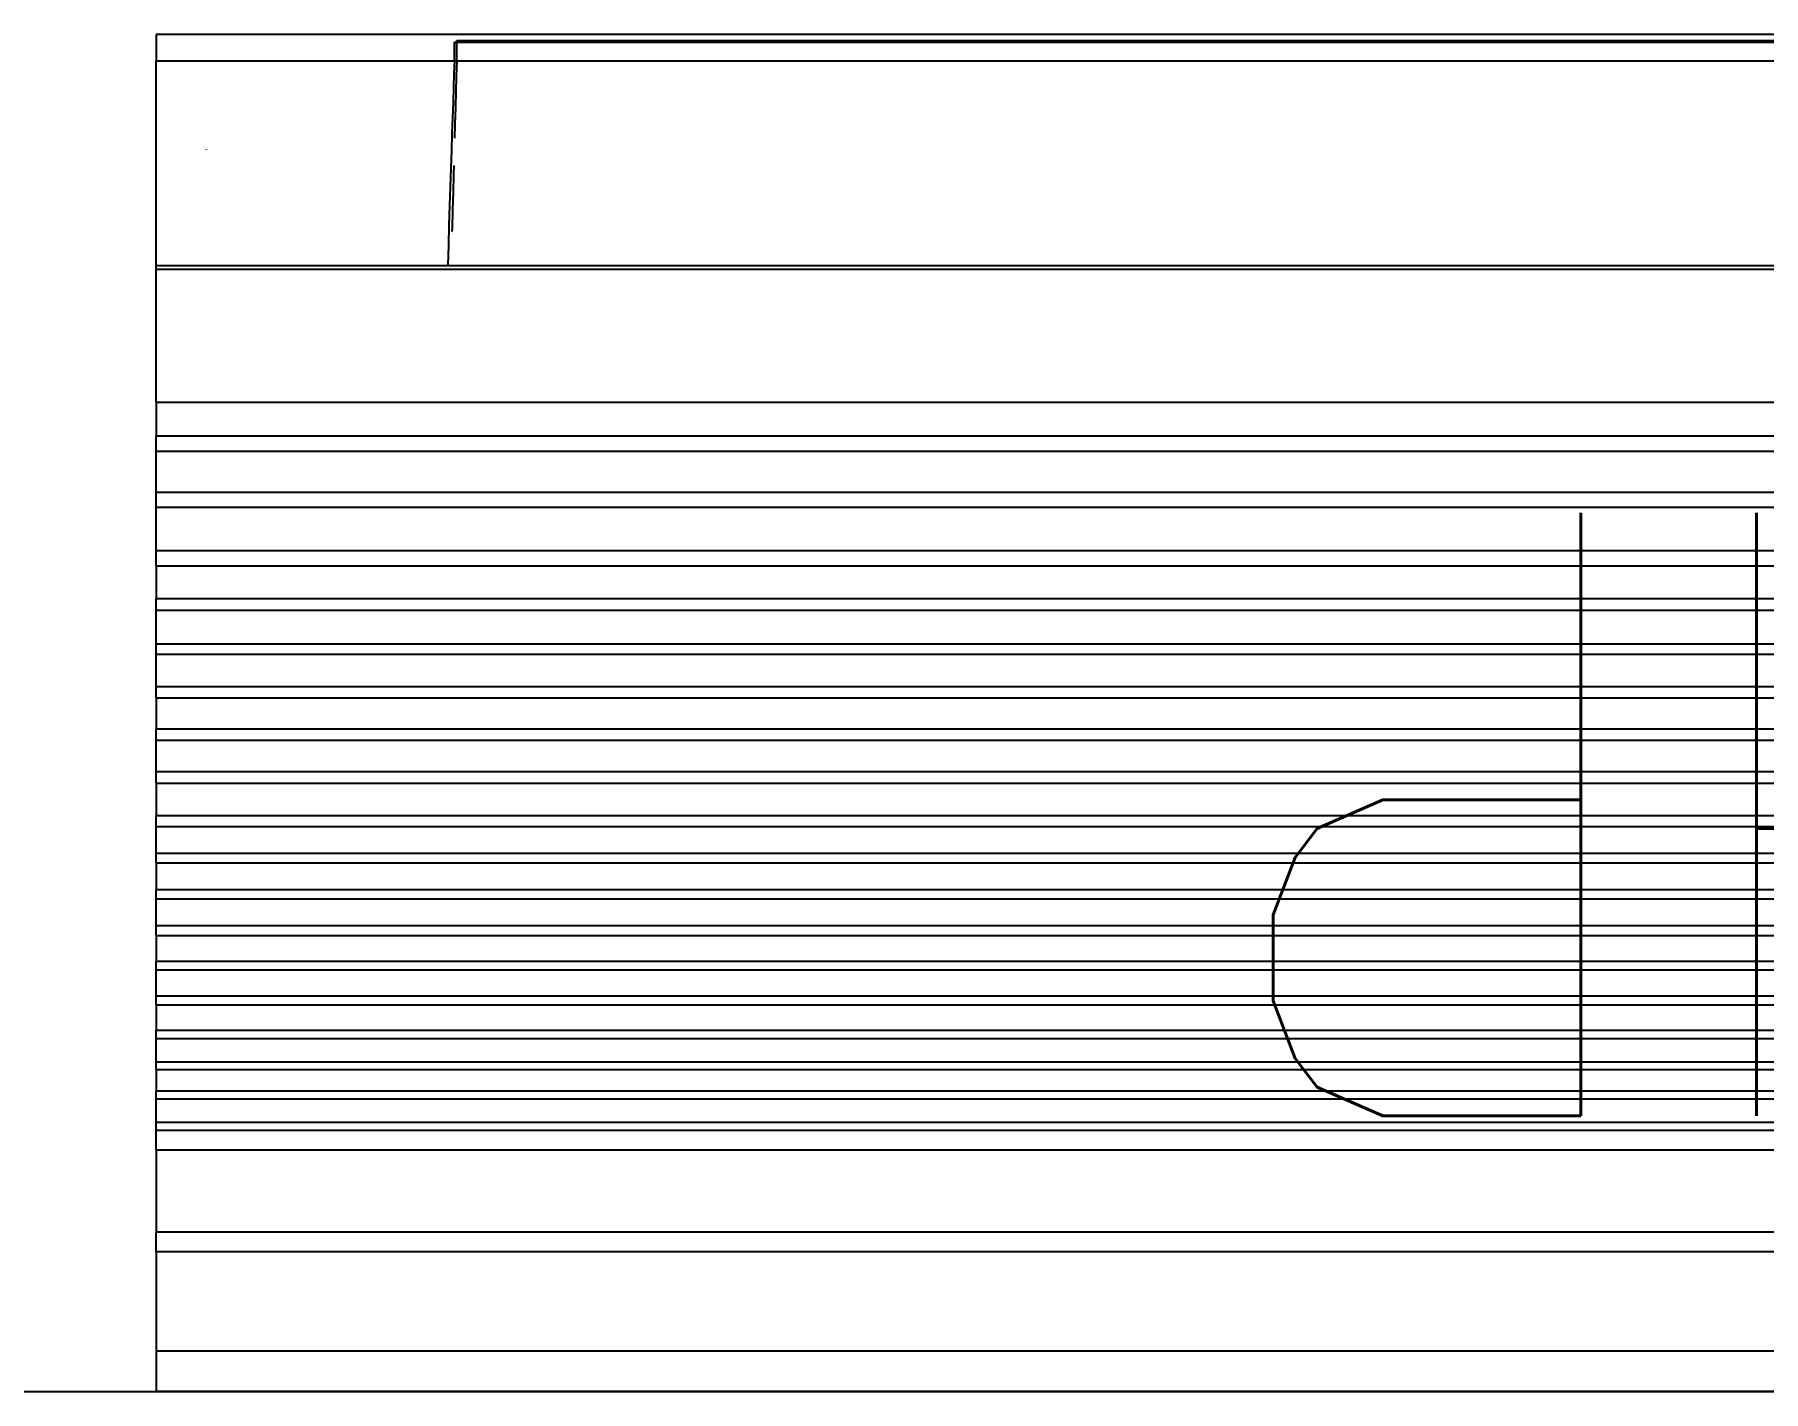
# Model space of a CAD drawing. Header units: inches. Extents: x 16928 to 514628, y -1471 to 241387.
# Drawn here: x 53664.4 to 53938.8, y 25760.5 to 25975.9 of the extents above; entities that cross this region are included whole.
import ezdxf

# ---------------------------------------------------------------- set-up
doc = ezdxf.new("R2010")
doc.units = ezdxf.units.IN
doc.header["$MEASUREMENT"] = 0
doc.layers.add('Edges', color=7, linetype='Continuous')
doc.layers.add('WALL', color=1, linetype='Continuous')
doc.styles.add('LAILA', font='romans.shx', dxfattribs={"width": 0.85})

# ---------------------------------------------------------------- blocks, each defined once
blk = doc.blocks.new('air con')
at = {"layer": 'Edges'}
for p, q in [((71.402, 41.898), (152.402, 41.898)), ((152.402, 41.095), (152.402, 41.898)), ((71.402, 41.095), (152.402, 41.095)), ((152.402, 39.122), (152.402, 41.095)), ((71.402, 39.122), (152.402, 39.122)), ((152.402, 39.122), (152.402, 38.724)), ((152.402, 38.724), (71.402, 38.724)), ((152.402, 37.092), (152.402, 38.724)), ((152.402, 37.092), (71.402, 37.092)), ((152.402, 37.092), (152.402, 36.701)), ((152.402, 36.701), (71.402, 36.701)), ((152.402, 36.542), (71.402, 36.542)), ((152.402, 36.701), (152.402, 36.542)), ((152.402, 36.542), (152.402, 36.078)), ((152.402, 36.078), (71.402, 36.078)), ((152.402, 35.914), (71.402, 35.914)), ((152.402, 36.078), (152.402, 35.914)), ((152.402, 35.493), (152.402, 35.914)), ((152.402, 35.493), (71.402, 35.493)), ((152.402, 35.493), (152.402, 35.34)), ((152.402, 35.34), (71.402, 35.34)), ((152.402, 35.34), (152.402, 34.877)), ((152.402, 34.877), (71.402, 34.877)), ((152.402, 34.877), (152.402, 34.709)), ((152.402, 34.709), (71.402, 34.709)), ((152.402, 34.207), (152.402, 34.709)), ((152.402, 34.207), (71.402, 34.207)), ((152.402, 34.207), (152.402, 34.022)), ((152.402, 34.022), (71.402, 34.022)), ((152.402, 34.022), (152.402, 33.51)), ((152.402, 33.51), (71.402, 33.51)), ((152.402, 33.51), (152.402, 33.335)), ((152.402, 33.335), (71.402, 33.335)), ((152.402, 32.826), (152.402, 33.335)), ((152.402, 32.826), (71.402, 32.826)), ((152.402, 32.826), (152.402, 32.625)), ((152.402, 32.625), (71.402, 32.625)), ((152.402, 32.625), (152.402, 32.098)), ((152.402, 32.098), (71.402, 32.098)), ((152.402, 32.098), (152.402, 31.911)), ((152.402, 31.911), (71.402, 31.911)), ((152.402, 31.378), (152.402, 31.911)), ((152.402, 31.378), (71.402, 31.378)), ((152.402, 31.378), (152.402, 31.189)), ((152.402, 31.189), (71.402, 31.189)), ((152.402, 31.189), (152.402, 30.654)), ((152.402, 30.654), (71.402, 30.654)), ((152.402, 30.654), (152.402, 30.439)), ((152.402, 30.439), (71.402, 30.439)), ((152.402, 29.791), (152.402, 30.439)), ((152.402, 29.791), (71.402, 29.791)), ((152.402, 29.791), (152.402, 29.562)), ((152.402, 29.562), (71.402, 29.562)), ((152.402, 29.562), (152.402, 28.935)), ((152.402, 28.935), (71.402, 28.935)), ((152.402, 28.935), (152.402, 28.714)), ((152.402, 28.714), (71.402, 28.714)), ((152.402, 28.092), (152.402, 28.714)), ((152.402, 28.092), (71.402, 28.092)), ((152.402, 27.871), (71.402, 27.871)), ((152.402, 28.092), (152.402, 27.871)), ((152.402, 27.871), (152.402, 27.226)), ((152.402, 27.226), (71.402, 27.226)), ((152.402, 27.226), (152.402, 27.024)), ((152.402, 27.024), (71.402, 27.024)), ((152.402, 27.024), (152.402, 26.349)), ((152.402, 26.349), (71.402, 26.349)), ((152.402, 26.349), (152.402, 26.117)), ((152.402, 26.117), (71.402, 26.117)), ((152.402, 25.469), (152.402, 26.117)), ((152.402, 25.469), (71.402, 25.469)), ((152.402, 25.469), (152.402, 25.162)), ((152.402, 25.162), (71.402, 25.162)), ((152.402, 25.162), (152.402, 24.304)), ((152.402, 24.304), (71.402, 24.304)), ((152.402, 24.304), (152.402, 24.002)), ((152.402, 24.002), (71.402, 24.002)), ((152.402, 24.002), (152.402, 23.184)), ((152.402, 23.184), (71.402, 23.184)), ((152.402, 23.184), (152.402, 22.883)), ((152.402, 22.883), (71.402, 22.883)), ((152.402, 22.213), (152.402, 22.883)), ((152.402, 22.213), (71.402, 22.213)), ((152.402, 22.213), (152.402, 19.568)), ((152.402, 19.568), (71.402, 19.568)), ((152.402, 19.493), (71.402, 19.493)), ((146.588, 19.085), (146.601, 19.493)), ((152.402, 19.568), (152.402, 19.493)), ((152.402, 19.493), (152.402, 15.42)), ((146.575, 18.687), (146.588, 19.085)), ((146.504, 18.391), (146.514, 18.752)), ((146.514, 18.752), (146.516, 18.813)), ((146.562, 18.299), (146.575, 18.687)), ((146.494, 18.035), (146.504, 18.391)), ((146.55, 17.923), (146.562, 18.299)), ((146.484, 17.685), (146.494, 18.035)), ((146.538, 17.558), (146.55, 17.923)), ((146.479, 17.503), (146.484, 17.685)), ((146.527, 17.206), (146.538, 17.558)), ((146.516, 16.869), (146.527, 17.206)), ((146.456, 16.673), (146.464, 16.956)), ((146.505, 16.546), (146.516, 16.869)), ((151.402, 17.184), (151.402, 17.175)), ((146.447, 16.349), (146.456, 16.673)), ((146.495, 16.239), (146.505, 16.546)), ((146.438, 16.032), (146.447, 16.349)), ((146.486, 15.948), (146.495, 16.239)), ((146.429, 15.722), (146.438, 16.032)), ((146.477, 15.675), (146.486, 15.948)), ((146.421, 15.42), (146.429, 15.722)), ((146.468, 15.42), (146.477, 15.675)), ((146.421, 15.42), (76.921, 15.42)), ((146.468, 15.42), (146.421, 15.42)), ((146.421, 15.42), (146.421, 15.051)), ((152.402, 15.42), (146.468, 15.42)), ((146.468, 15.42), (146.468, 15.051)), ((152.402, 14.898), (152.402, 15.42)), ((71.402, 14.898), (152.402, 14.898)), ((146.421, 15.051), (76.921, 15.051)), ((146.421, 15.012), (76.921, 15.012)), ((146.468, 15.051), (146.421, 15.051)), ((146.421, 15.051), (146.421, 15.012))]:
    blk.add_line(p, q, dxfattribs=at)
blk = doc.blocks.new('2.5 HP AIR CONDITION')
at = {"xscale": 7.976701201297028, "yscale": 7.976701201297028, "zscale": 7.976701201297028}
blk.add_blockref('air con', (-1535.82, 107.06), dxfattribs=at)
at = {"insert": (-811.32, 397.52), "char_height": 95.733, "width": 937.3113, "attachment_point": 1, "style": 'LAILA'}
blk.add_mtext('2.5HP', dxfattribs=at)

msp = doc.modelspace()

# ---------------------------------------------------------------- linework, layer by layer
at = {"layer": 'WALL'}
msp.add_line((51213.56, 25760.48), (55138.56, 25760.48), dxfattribs=at)

# ---------------------------------------------------------------- block references
at = {"rotation": 180}
msp.add_blockref('2.5 HP AIR CONDITION', (53363.57, 26201.74), dxfattribs=at)

doc.saveas('drawing.dxf')
